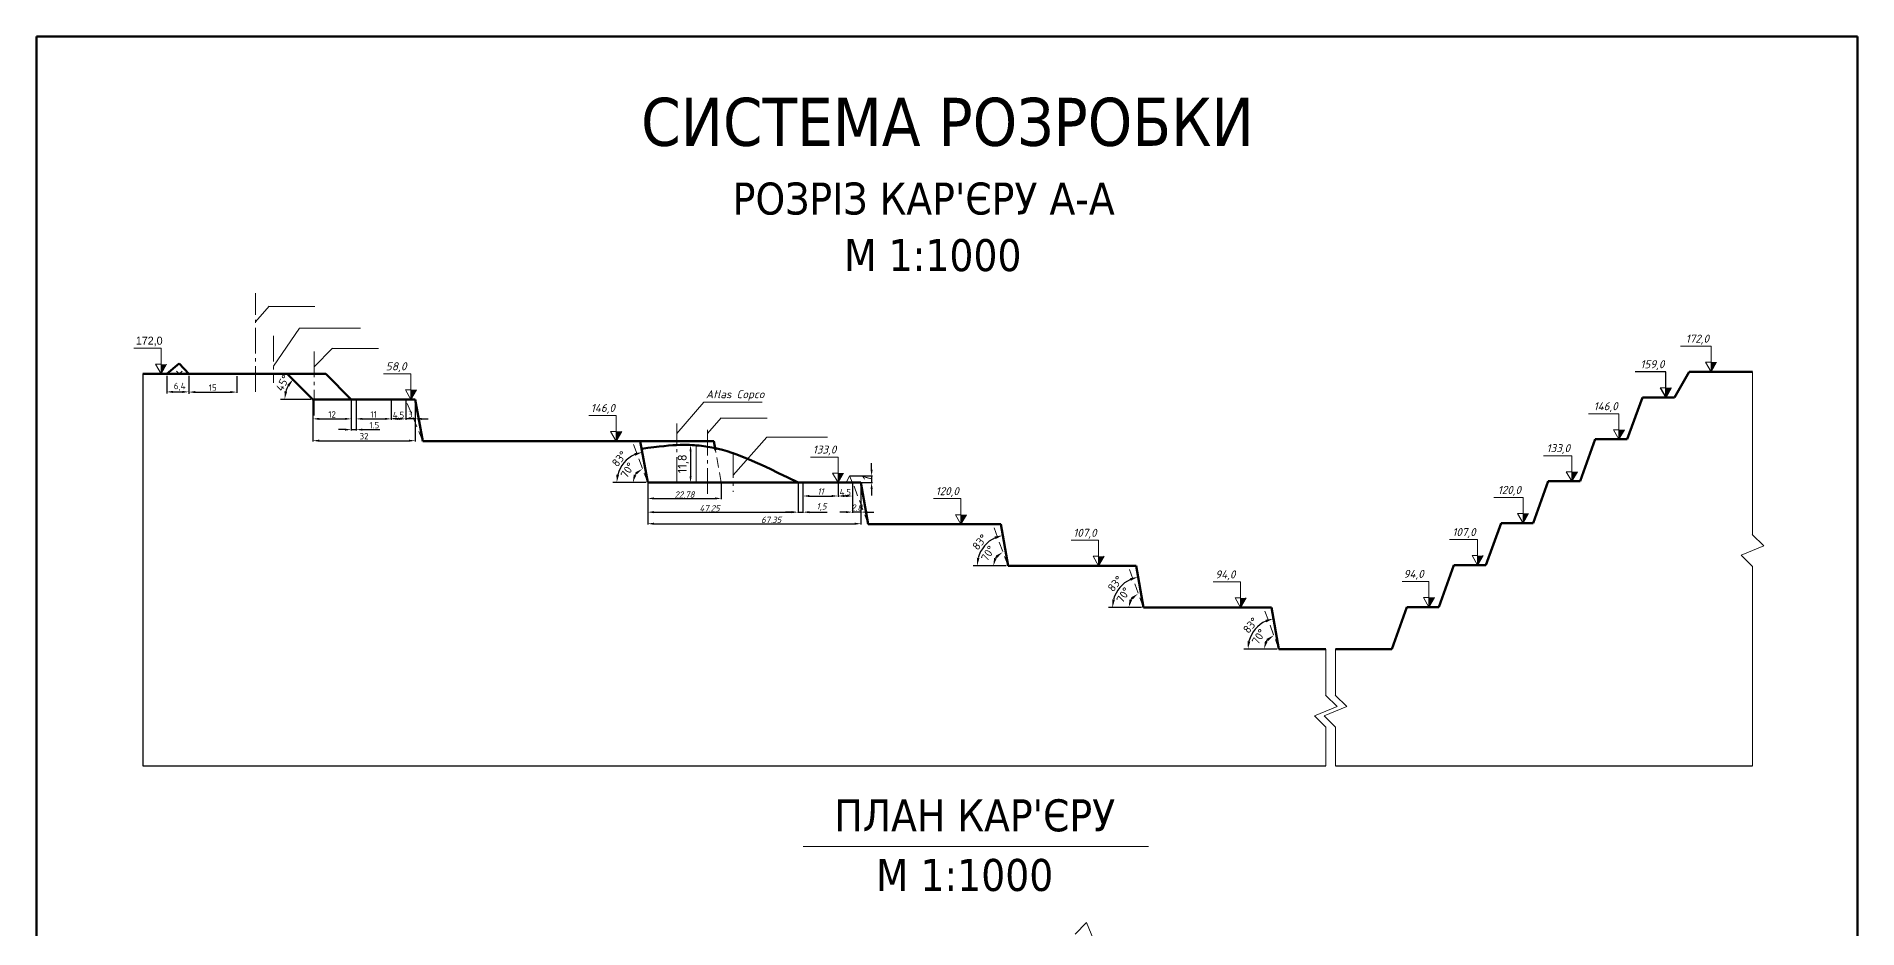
# Model space of a CAD drawing. Header units: millimetres. Extents: x 521 to 1090, y 142 to 973.
# Drawn here: x 521 to 1090, y 694 to 973 of the extents above; entities that cross this region are included whole.
import ezdxf
from ezdxf.enums import TextEntityAlignment as Align

# ---------------------------------------------------------------- set-up
doc = ezdxf.new("R2010")
doc.units = ezdxf.units.MM
doc.linetypes.add('gost6', pattern=[12, 8, -1.5, 1, -1.5])
doc.linetypes.add('HIDDEN2', pattern=[4.7625, 3.175, -1.5875])
doc.styles.add('GOST', font='isocpeui.ttf', dxfattribs={"height": 2.5})
doc.styles.add('стиль2', font='isocteur.ttf')
doc.dimstyles.new('ISO-25', dxfattribs={"dimtxt": 2.5, "dimasz": 2.5, "dimexe": 1.25, "dimexo": 0.625, "dimtad": 1, "dimtxsty": 'Standard', "dimcen": 2.5, "dimadec": 0, "dimazin": 0, "dimtfac": 1, "dimtmove": 0, "dimatfit": 3, "dimfxl": 1, "dimarcsym": 0})

# ---------------------------------------------------------------- blocks, each defined once
blk = doc.blocks.new('*D1')
at = {"color": 0, "lineweight": -2, "transparency": 16777216}
blk.add_line((908.8, 781.52), (903.54, 781.52), dxfattribs=at)
blk.add_arc((909.43, 781.52), 4.64, 141.5484, 148.7561, dxfattribs=at)
at = {"color": 0, "lineweight": 20, "transparency": 16777216}
for points in [[(905.55, 784.74), (906.04, 784.07), (907.82, 785.87)], [(905.86, 783.82), (905.06, 784.04), (904.79, 781.52)]]:
    blk.add_solid(points, dxfattribs=at)
at = {"layer": 'Defpoints', "color": 0, "lineweight": 20, "transparency": 16777216}
for p in [(904.62, 794.52), (906.23, 784.89), (909.43, 781.52), (909.43, 781.52), (924.12, 781.52)]:
    blk.add_point(p, dxfattribs=at)
at = {"color": 0, "lineweight": 20, "transparency": 16777216, "insert": (903.14, 785.41), "char_height": 2.5, "attachment_point": 5, "rotation": 58.2328}
blk.add_mtext('{\\fISOCPEUR|b0|i0|c0|p34;70°}', dxfattribs=at)
blk = doc.blocks.new('*D2')
at = {"color": 0, "lineweight": -2, "transparency": 16777216}
blk.add_line((866.5, 794.52), (861.23, 794.52), dxfattribs=at)
blk.add_arc((867.12, 794.52), 4.64, 141.5484, 148.7561, dxfattribs=at)
at = {"color": 0, "lineweight": 20, "transparency": 16777216}
for points in [[(863.55, 796.82), (862.75, 797.04), (862.48, 794.52)], [(863.24, 797.74), (863.73, 797.07), (865.51, 798.87)]]:
    blk.add_solid(points, dxfattribs=at)
at = {"layer": 'Defpoints', "color": 0, "lineweight": 20, "transparency": 16777216}
for p in [(862.31, 807.52), (863.92, 797.89), (867.12, 794.52), (867.12, 794.52), (881.81, 794.52)]:
    blk.add_point(p, dxfattribs=at)
at = {"color": 0, "lineweight": 20, "transparency": 16777216, "insert": (860.84, 798.41), "char_height": 2.5, "attachment_point": 5, "rotation": 58.2328}
blk.add_mtext('{\\fISOCPEUR|b0|i0|c0|p34;70°}', dxfattribs=at)
blk = doc.blocks.new('*D3')
at = {"color": 0, "lineweight": -2, "transparency": 16777216}
blk.add_line((824.19, 807.52), (818.92, 807.52), dxfattribs=at)
blk.add_arc((824.82, 807.52), 4.64, 141.5484, 148.7561, dxfattribs=at)
at = {"color": 0, "lineweight": 20, "transparency": 16777216}
for points in [[(821.25, 809.82), (820.45, 810.04), (820.17, 807.52)], [(820.94, 810.74), (821.43, 810.07), (823.21, 811.87)]]:
    blk.add_solid(points, dxfattribs=at)
at = {"layer": 'Defpoints', "color": 0, "lineweight": 20, "transparency": 16777216}
for p in [(820.01, 820.52), (821.62, 810.89), (824.82, 807.52), (824.82, 807.52), (839.51, 807.52)]:
    blk.add_point(p, dxfattribs=at)
at = {"color": 0, "lineweight": 20, "transparency": 16777216, "insert": (818.53, 811.41), "char_height": 2.5, "attachment_point": 5, "rotation": 58.2328}
blk.add_mtext('{\\fISOCPEUR|b0|i0|c0|p34;70°}', dxfattribs=at)
blk = doc.blocks.new('*D4')
at = {"color": 0, "lineweight": -2, "transparency": 16777216}
blk.add_line((711.58, 833.52), (701.27, 833.52), dxfattribs=at)
blk.add_arc((712.21, 833.52), 9.68, 114.8877, 165.1686, dxfattribs=at)
at = {"color": 0, "lineweight": 20, "transparency": 16777216}
for points in [[(708, 842.7), (708.25, 841.91), (710.51, 843.06)], [(703.26, 835.95), (702.43, 836.05), (702.52, 833.52)]]:
    blk.add_solid(points, dxfattribs=at)
at = {"layer": 'Defpoints', "color": 0, "lineweight": 20, "transparency": 16777216}
for p in [(709.9, 846.52), (706.42, 841.28), (712.21, 833.52), (712.21, 833.52), (726.9, 833.52)]:
    blk.add_point(p, dxfattribs=at)
at = {"color": 0, "lineweight": 20, "transparency": 16777216, "insert": (703.35, 840.95), "char_height": 2.5, "attachment_point": 5, "rotation": 50.0281}
blk.add_mtext('{\\fISOCPEUR|b0|i0|c0|p34;83°}', dxfattribs=at)
blk = doc.blocks.new('*D5')
at = {"color": 0, "lineweight": -2, "transparency": 16777216}
blk.add_line((711.58, 833.52), (706.31, 833.52), dxfattribs=at)
blk.add_arc((712.21, 833.52), 4.64, 141.5484, 148.7561, dxfattribs=at)
at = {"color": 0, "lineweight": 20, "transparency": 16777216}
for points in [[(708.33, 836.74), (708.81, 836.07), (710.59, 837.87)], [(708.64, 835.82), (707.84, 836.04), (707.56, 833.52)]]:
    blk.add_solid(points, dxfattribs=at)
at = {"layer": 'Defpoints', "color": 0, "lineweight": 20, "transparency": 16777216}
for p in [(707.4, 846.52), (709.01, 836.89), (712.21, 833.52), (712.21, 833.52), (726.9, 833.52)]:
    blk.add_point(p, dxfattribs=at)
at = {"color": 0, "lineweight": 20, "transparency": 16777216, "insert": (705.92, 837.41), "char_height": 2.5, "attachment_point": 5, "rotation": 58.2328}
blk.add_mtext('{\\fISOCPEUR|b0|i0|c0|p34;70°}', dxfattribs=at)
blk = doc.blocks.new('*D6')
at = {"color": 0, "lineweight": -2, "transparency": 16777216}
for p, q in [((712.21, 833.4), (712.21, 828.33)), ((735.21, 833.4), (735.21, 828.33)), ((714.21, 828.58), (733.21, 828.58))]:
    blk.add_line(p, q, dxfattribs=at)
at = {"color": 0, "lineweight": 20, "transparency": 16777216}
for points in [[(714.21, 828.92), (714.21, 828.25), (712.21, 828.58)], [(733.21, 828.92), (733.21, 828.25), (735.21, 828.58)]]:
    blk.add_solid(points, dxfattribs=at)
at = {"layer": 'Defpoints', "color": 0, "lineweight": 20, "transparency": 16777216}
for p in [(712.21, 833.52), (735.21, 833.52), (735.21, 828.58)]:
    blk.add_point(p, dxfattribs=at)
at = {"color": 0, "lineweight": 20, "transparency": 16777216, "insert": (723.71, 829.8), "char_height": 2, "attachment_point": 5}
blk.add_mtext('{\\fISOCPEUR|b0|i1|c0|p34;22.78}', dxfattribs=at)
blk = doc.blocks.new('*D7')
at = {"color": 0, "lineweight": -2, "transparency": 16777216}
for p, q in [((712.21, 833.27), (712.21, 824.05)), ((759.21, 833.4), (759.21, 824.05)), ((714.21, 824.3), (757.21, 824.3))]:
    blk.add_line(p, q, dxfattribs=at)
at = {"color": 0, "lineweight": 20, "transparency": 16777216}
for points in [[(714.21, 824.64), (714.21, 823.97), (712.21, 824.3)], [(757.21, 824.64), (757.21, 823.97), (759.21, 824.3)]]:
    blk.add_solid(points, dxfattribs=at)
at = {"layer": 'Defpoints', "color": 0, "lineweight": 20, "transparency": 16777216}
for p in [(712.21, 833.4), (759.21, 833.52), (759.21, 824.3)]:
    blk.add_point(p, dxfattribs=at)
at = {"color": 0, "lineweight": 20, "transparency": 16777216, "insert": (731.53, 825.52), "char_height": 2, "attachment_point": 5}
blk.add_mtext('{\\fISOCPEUR|b0|i1|c0|p34;47.25}', dxfattribs=at)
blk = doc.blocks.new('*D8')
at = {"color": 0, "lineweight": -2, "transparency": 16777216}
for p, q in [((771.69, 833.4), (771.69, 829.1)), ((776.2, 833.38), (776.2, 829.1)), ((774.2, 829.35), (773.69, 829.35))]:
    blk.add_line(p, q, dxfattribs=at)
at = {"color": 0, "lineweight": 20, "transparency": 16777216}
for points in [[(773.69, 829.68), (773.69, 829.02), (771.69, 829.35)], [(774.2, 829.68), (774.2, 829.02), (776.2, 829.35)]]:
    blk.add_solid(points, dxfattribs=at)
at = {"layer": 'Defpoints', "color": 0, "lineweight": 20, "transparency": 16777216}
for p in [(771.69, 833.52), (776.2, 833.51), (771.69, 829.35)]:
    blk.add_point(p, dxfattribs=at)
at = {"color": 0, "lineweight": 20, "transparency": 16777216, "insert": (773.95, 830.55), "char_height": 2, "attachment_point": 5}
blk.add_mtext('{\\fISOCPEUR|b0|i0|c0|p34;4.5}', dxfattribs=at)
blk = doc.blocks.new('*D9')
at = {"color": 0, "lineweight": -2, "transparency": 16777216}
for p, q in [((776.2, 833.38), (776.2, 824.07)), ((778.81, 833.52), (778.81, 824.07)), ((774.2, 824.32), (772.2, 824.32)), ((778.81, 824.32), (776.2, 824.32)), ((780.81, 824.32), (782.81, 824.32))]:
    blk.add_line(p, q, dxfattribs=at)
at = {"color": 0, "lineweight": 20, "transparency": 16777216}
for points in [[(774.2, 824.65), (774.2, 823.99), (776.2, 824.32)], [(780.81, 824.65), (780.81, 823.99), (778.81, 824.32)]]:
    blk.add_solid(points, dxfattribs=at)
at = {"layer": 'Defpoints', "color": 0, "lineweight": 20, "transparency": 16777216}
for p in [(776.2, 833.51), (778.81, 833.65), (776.2, 824.32)]:
    blk.add_point(p, dxfattribs=at)
at = {"color": 0, "lineweight": 20, "transparency": 16777216, "insert": (777.5, 825.72), "char_height": 2, "attachment_point": 5}
blk.add_mtext('{\\fISOCPEUR|b0|i1|c0|p34;2.8}', dxfattribs=at)
blk = doc.blocks.new('*D10')
at = {"color": 0, "lineweight": -2, "transparency": 16777216}
for p, q in [((782.17, 837.61), (782.17, 839.61)), ((775.25, 833.52), (782.42, 833.52)), ((775.39, 835.61), (782.42, 835.61)), ((782.17, 835.61), (782.17, 833.52)), ((782.17, 831.52), (782.17, 829.52))]:
    blk.add_line(p, q, dxfattribs=at)
at = {"color": 0, "lineweight": 20, "transparency": 16777216}
for points in [[(781.84, 837.61), (782.51, 837.61), (782.17, 835.61)], [(781.84, 831.52), (782.51, 831.52), (782.17, 833.52)]]:
    blk.add_solid(points, dxfattribs=at)
at = {"layer": 'Defpoints', "color": 0, "lineweight": 20, "transparency": 16777216}
for p in [(775.12, 833.52), (775.27, 835.61), (782.17, 833.52)]:
    blk.add_point(p, dxfattribs=at)
at = {"color": 0, "lineweight": 20, "transparency": 16777216, "insert": (780.65, 834.57), "char_height": 2.8, "attachment_point": 5, "rotation": 90}
blk.add_mtext('{\\fISOCPEUR|b0|i1|c0|p34;1}', dxfattribs=at)
blk = doc.blocks.new('*D11')
at = {"color": 0, "lineweight": -2, "transparency": 16777216}
for p, q in [((712.21, 833.27), (712.21, 820.44)), ((778.85, 833.15), (778.85, 820.44)), ((714.21, 820.69), (776.85, 820.69))]:
    blk.add_line(p, q, dxfattribs=at)
at = {"color": 0, "lineweight": 20, "transparency": 16777216}
for points in [[(714.21, 821.02), (714.21, 820.36), (712.21, 820.69)], [(776.85, 821.02), (776.85, 820.36), (778.85, 820.69)]]:
    blk.add_solid(points, dxfattribs=at)
at = {"layer": 'Defpoints', "color": 0, "lineweight": 20, "transparency": 16777216}
for p in [(712.21, 833.4), (778.85, 833.28), (778.85, 820.69)]:
    blk.add_point(p, dxfattribs=at)
at = {"color": 0, "lineweight": 20, "transparency": 16777216, "insert": (750.76, 821.9), "char_height": 2, "attachment_point": 5}
blk.add_mtext('{\\fISOCPEUR|b0|i1|c0|p34;67.35}', dxfattribs=at)
blk = doc.blocks.new('*D12')
at = {"color": 0, "lineweight": -2, "transparency": 16777216}
for p, q in [((724.82, 845.32), (725.85, 845.32)), ((725.6, 843.32), (725.6, 835.52)), ((724.82, 833.52), (725.85, 833.52))]:
    blk.add_line(p, q, dxfattribs=at)
at = {"color": 0, "lineweight": 20, "transparency": 16777216}
for points in [[(725.27, 843.32), (725.93, 843.32), (725.6, 845.32)], [(725.27, 835.52), (725.93, 835.52), (725.6, 833.52)]]:
    blk.add_solid(points, dxfattribs=at)
at = {"layer": 'Defpoints', "color": 0, "lineweight": 20, "transparency": 16777216}
for p in [(724.69, 845.32), (724.69, 833.52), (725.6, 833.52)]:
    blk.add_point(p, dxfattribs=at)
at = {"color": 0, "lineweight": 20, "transparency": 16777216, "insert": (723.32, 839.42), "char_height": 2.8, "attachment_point": 5, "rotation": 90}
blk.add_mtext('{\\fISOCPEUR|b0|i0|c0|p34;11,8}', dxfattribs=at)
blk = doc.blocks.new('*D13')
at = {"color": 0, "lineweight": -2, "transparency": 16777216}
for p, q in [((759.21, 833.27), (759.21, 824.05)), ((760.71, 833.27), (760.71, 824.05)), ((757.21, 824.3), (755.21, 824.3)), ((759.21, 824.3), (760.71, 824.3)), ((762.71, 824.3), (768.3, 824.3))]:
    blk.add_line(p, q, dxfattribs=at)
at = {"color": 0, "lineweight": 20, "transparency": 16777216}
for points in [[(757.21, 824.64), (757.21, 823.97), (759.21, 824.3)], [(762.71, 824.64), (762.71, 823.97), (760.71, 824.3)]]:
    blk.add_solid(points, dxfattribs=at)
at = {"layer": 'Defpoints', "color": 0, "lineweight": 20, "transparency": 16777216}
for p in [(759.21, 833.4), (760.71, 833.4), (760.71, 824.3)]:
    blk.add_point(p, dxfattribs=at)
at = {"color": 0, "lineweight": 20, "transparency": 16777216, "insert": (766.5, 825.9), "char_height": 2, "attachment_point": 5}
blk.add_mtext('{\\fISOCPEUR|b0|i1|c0|p34;1,5}', dxfattribs=at)
blk = doc.blocks.new('*D14')
at = {"color": 0, "lineweight": -2, "transparency": 16777216}
for p, q in [((760.71, 833.15), (760.71, 829.1)), ((771.69, 833.4), (771.69, 829.1)), ((762.71, 829.35), (769.69, 829.35))]:
    blk.add_line(p, q, dxfattribs=at)
at = {"color": 0, "lineweight": 20, "transparency": 16777216}
for points in [[(762.71, 829.68), (762.71, 829.02), (760.71, 829.35)], [(769.69, 829.68), (769.69, 829.02), (771.69, 829.35)]]:
    blk.add_solid(points, dxfattribs=at)
at = {"layer": 'Defpoints', "color": 0, "lineweight": 20, "transparency": 16777216}
for p in [(760.71, 833.27), (771.69, 833.52), (771.69, 829.35)]:
    blk.add_point(p, dxfattribs=at)
at = {"color": 0, "lineweight": 20, "transparency": 16777216, "insert": (766.2, 830.75), "char_height": 2, "attachment_point": 5}
blk.add_mtext('{\\fISOCPEUR|b0|i1|c0|p34;11}', dxfattribs=at)
blk = doc.blocks.new('*D15')
at = {"color": 0, "lineweight": -2, "transparency": 16777216}
for p, q in [((607.59, 859.4), (607.59, 853.19)), ((619.59, 859.4), (619.59, 853.19)), ((609.59, 853.44), (617.59, 853.44))]:
    blk.add_line(p, q, dxfattribs=at)
at = {"color": 0, "lineweight": 20, "transparency": 16777216}
for points in [[(609.59, 853.77), (609.59, 853.11), (607.59, 853.44)], [(617.59, 853.77), (617.59, 853.11), (619.59, 853.44)]]:
    blk.add_solid(points, dxfattribs=at)
at = {"layer": 'Defpoints', "color": 0, "lineweight": 20, "transparency": 16777216}
for p in [(607.59, 859.52), (619.59, 859.52), (619.59, 853.44)]:
    blk.add_point(p, dxfattribs=at)
at = {"color": 0, "lineweight": 20, "transparency": 16777216, "insert": (613.59, 854.84), "char_height": 2, "attachment_point": 5}
blk.add_mtext('{\\fISOCPEUR|b0|i0|c0|p34;12}', dxfattribs=at)
blk = doc.blocks.new('*D16')
at = {"color": 0, "lineweight": -2, "transparency": 16777216}
for p, q in [((619.59, 859.4), (619.59, 849.83)), ((621.09, 859.4), (621.09, 849.83)), ((617.59, 850.08), (615.59, 850.08)), ((619.59, 850.08), (621.09, 850.08)), ((623.09, 850.08), (628.49, 850.08))]:
    blk.add_line(p, q, dxfattribs=at)
at = {"color": 0, "lineweight": 20, "transparency": 16777216}
for points in [[(617.59, 850.41), (617.59, 849.75), (619.59, 850.08)], [(623.09, 850.41), (623.09, 849.75), (621.09, 850.08)]]:
    blk.add_solid(points, dxfattribs=at)
at = {"layer": 'Defpoints', "color": 0, "lineweight": 20, "transparency": 16777216}
for p in [(619.59, 859.52), (621.09, 859.52), (621.09, 850.08)]:
    blk.add_point(p, dxfattribs=at)
at = {"color": 0, "lineweight": 20, "transparency": 16777216, "insert": (626.79, 851.48), "char_height": 2, "attachment_point": 5}
blk.add_mtext('{\\fISOCPEUR|b0|i0|c0|p34;1.5}', dxfattribs=at)
blk = doc.blocks.new('*D17')
at = {"color": 0, "lineweight": -2, "transparency": 16777216}
for p, q in [((621.09, 859.4), (621.09, 853.19)), ((632.09, 859.4), (632.09, 853.19)), ((623.09, 853.44), (630.09, 853.44))]:
    blk.add_line(p, q, dxfattribs=at)
at = {"color": 0, "lineweight": 20, "transparency": 16777216}
for points in [[(623.09, 853.77), (623.09, 853.11), (621.09, 853.44)], [(630.09, 853.77), (630.09, 853.11), (632.09, 853.44)]]:
    blk.add_solid(points, dxfattribs=at)
at = {"layer": 'Defpoints', "color": 0, "lineweight": 20, "transparency": 16777216}
for p in [(621.09, 859.52), (632.09, 859.52), (632.09, 853.44)]:
    blk.add_point(p, dxfattribs=at)
at = {"color": 0, "lineweight": 20, "transparency": 16777216, "insert": (626.59, 854.84), "char_height": 2, "attachment_point": 5}
blk.add_mtext('{\\fISOCPEUR|b0|i0|c0|p34;11}', dxfattribs=at)
blk = doc.blocks.new('*D18')
at = {"color": 0, "lineweight": -2, "transparency": 16777216}
for p, q in [((632.09, 859.4), (632.09, 853.19)), ((636.59, 859.4), (636.59, 853.19)), ((634.09, 853.44), (634.59, 853.44))]:
    blk.add_line(p, q, dxfattribs=at)
at = {"color": 0, "lineweight": 20, "transparency": 16777216}
for points in [[(634.09, 853.77), (634.09, 853.11), (632.09, 853.44)], [(634.59, 853.77), (634.59, 853.11), (636.59, 853.44)]]:
    blk.add_solid(points, dxfattribs=at)
at = {"layer": 'Defpoints', "color": 0, "lineweight": 20, "transparency": 16777216}
for p in [(632.09, 859.52), (636.59, 859.52), (636.59, 853.44)]:
    blk.add_point(p, dxfattribs=at)
at = {"color": 0, "lineweight": 20, "transparency": 16777216, "insert": (634.34, 854.64), "char_height": 2, "attachment_point": 5}
blk.add_mtext('{\\fISOCPEUR|b0|i0|c0|p34;4.5}', dxfattribs=at)
blk = doc.blocks.new('*D19')
at = {"color": 0, "lineweight": -2, "transparency": 16777216}
for p, q in [((636.59, 859.4), (636.59, 853.19)), ((639.59, 859.4), (639.59, 853.19)), ((634.59, 853.44), (632.59, 853.44)), ((639.59, 853.44), (636.59, 853.44)), ((641.59, 853.44), (643.59, 853.44))]:
    blk.add_line(p, q, dxfattribs=at)
at = {"color": 0, "lineweight": 20, "transparency": 16777216}
for points in [[(634.59, 853.77), (634.59, 853.11), (636.59, 853.44)], [(641.59, 853.77), (641.59, 853.11), (639.59, 853.44)]]:
    blk.add_solid(points, dxfattribs=at)
at = {"layer": 'Defpoints', "color": 0, "lineweight": 20, "transparency": 16777216}
for p in [(636.59, 859.52), (639.59, 859.52), (636.59, 853.44)]:
    blk.add_point(p, dxfattribs=at)
at = {"color": 0, "lineweight": 20, "transparency": 16777216, "insert": (638.09, 854.84), "char_height": 2, "attachment_point": 5}
blk.add_mtext('{\\fISOCPEUR|b0|i0|c0|p34;3}', dxfattribs=at)
blk = doc.blocks.new('*D20')
at = {"color": 0, "lineweight": -2, "transparency": 16777216}
for p, q in [((607.59, 859.4), (607.59, 846.38)), ((639.59, 858.77), (639.59, 846.38)), ((609.59, 846.63), (637.59, 846.63))]:
    blk.add_line(p, q, dxfattribs=at)
at = {"color": 0, "lineweight": 20, "transparency": 16777216}
for points in [[(609.59, 846.96), (609.59, 846.3), (607.59, 846.63)], [(637.59, 846.96), (637.59, 846.3), (639.59, 846.63)]]:
    blk.add_solid(points, dxfattribs=at)
at = {"layer": 'Defpoints', "color": 0, "lineweight": 20, "transparency": 16777216}
for p in [(607.59, 859.52), (639.59, 858.9), (639.59, 846.63)]:
    blk.add_point(p, dxfattribs=at)
at = {"color": 0, "lineweight": 20, "transparency": 16777216, "insert": (623.59, 848.03), "char_height": 2, "attachment_point": 5}
blk.add_mtext('{\\fISOCPEUR|b0|i0|c0|p34;32}', dxfattribs=at)
blk = doc.blocks.new('*D22')
at = {"color": 0, "lineweight": -2, "transparency": 16777216}
for p, q in [((561.92, 866.77), (561.92, 861.62)), ((568.82, 866.77), (568.82, 861.62)), ((563.92, 861.87), (566.82, 861.87))]:
    blk.add_line(p, q, dxfattribs=at)
at = {"color": 0, "lineweight": 20, "transparency": 16777216}
for points in [[(563.92, 862.2), (563.92, 861.53), (561.92, 861.87)], [(566.82, 862.2), (566.82, 861.53), (568.82, 861.87)]]:
    blk.add_solid(points, dxfattribs=at)
at = {"layer": 'Defpoints', "color": 0, "lineweight": 20, "transparency": 16777216}
for p in [(561.92, 866.9), (568.82, 866.9), (568.82, 861.87)]:
    blk.add_point(p, dxfattribs=at)
at = {"color": 0, "lineweight": 20, "transparency": 16777216, "insert": (565.98, 863.47), "char_height": 2, "attachment_point": 5}
blk.add_mtext('{\\fISOCPEUR|b0|i0|c0|p34;6,4}', dxfattribs=at)
blk = doc.blocks.new('*D23')
at = {"color": 0, "lineweight": -2, "transparency": 16777216}
for p, q in [((568.82, 866.15), (568.82, 861.56)), ((583.82, 866.77), (583.82, 861.56)), ((570.82, 861.81), (581.82, 861.81))]:
    blk.add_line(p, q, dxfattribs=at)
at = {"color": 0, "lineweight": 20, "transparency": 16777216}
for points in [[(570.82, 862.14), (570.82, 861.48), (568.82, 861.81)], [(581.82, 862.14), (581.82, 861.48), (583.82, 861.81)]]:
    blk.add_solid(points, dxfattribs=at)
at = {"layer": 'Defpoints', "color": 0, "lineweight": 20, "transparency": 16777216}
for p in [(568.82, 866.27), (583.82, 866.9), (583.82, 861.81)]:
    blk.add_point(p, dxfattribs=at)
at = {"color": 0, "lineweight": 20, "transparency": 16777216, "insert": (576.32, 863.21), "char_height": 2, "attachment_point": 5}
blk.add_mtext('{\\fISOCPEUR|b0|i0|c0|p34;15}', dxfattribs=at)
blk = doc.blocks.new('*D24')
at = {"color": 0, "lineweight": -2, "transparency": 16777216}
blk.add_line((824.19, 807.52), (813.88, 807.52), dxfattribs=at)
blk.add_arc((824.82, 807.52), 9.68, 114.8877, 165.1686, dxfattribs=at)
at = {"color": 0, "lineweight": 20, "transparency": 16777216}
for points in [[(820.62, 816.7), (820.87, 815.91), (823.13, 817.06)], [(815.87, 809.95), (815.04, 810.05), (815.13, 807.52)]]:
    blk.add_solid(points, dxfattribs=at)
at = {"layer": 'Defpoints', "color": 0, "lineweight": 20, "transparency": 16777216}
for p in [(822.51, 820.52), (819.03, 815.28), (824.82, 807.52), (824.82, 807.52), (839.51, 807.52)]:
    blk.add_point(p, dxfattribs=at)
at = {"color": 0, "lineweight": 20, "transparency": 16777216, "insert": (815.96, 814.95), "char_height": 2.5, "attachment_point": 5, "rotation": 50.0281}
blk.add_mtext('{\\fISOCPEUR|b0|i0|c0|p34;83°}', dxfattribs=at)
blk = doc.blocks.new('*D25')
at = {"color": 0, "lineweight": -2, "transparency": 16777216}
blk.add_line((866.5, 794.52), (856.19, 794.52), dxfattribs=at)
blk.add_arc((867.12, 794.52), 9.68, 114.8877, 165.1686, dxfattribs=at)
at = {"color": 0, "lineweight": 20, "transparency": 16777216}
for points in [[(862.92, 803.7), (863.17, 802.91), (865.43, 804.06)], [(858.17, 796.95), (857.35, 797.05), (857.44, 794.52)]]:
    blk.add_solid(points, dxfattribs=at)
at = {"layer": 'Defpoints', "color": 0, "lineweight": 20, "transparency": 16777216}
for p in [(864.82, 807.52), (861.33, 802.28), (867.12, 794.52), (867.12, 794.52), (881.81, 794.52)]:
    blk.add_point(p, dxfattribs=at)
at = {"color": 0, "lineweight": 20, "transparency": 16777216, "insert": (858.26, 801.95), "char_height": 2.5, "attachment_point": 5, "rotation": 50.0281}
blk.add_mtext('{\\fISOCPEUR|b0|i0|c0|p34;83°}', dxfattribs=at)
blk = doc.blocks.new('*D26')
at = {"color": 0, "lineweight": -2, "transparency": 16777216}
blk.add_line((908.8, 781.52), (898.49, 781.52), dxfattribs=at)
blk.add_arc((909.43, 781.52), 9.68, 114.8877, 165.1686, dxfattribs=at)
at = {"color": 0, "lineweight": 20, "transparency": 16777216}
for points in [[(905.23, 790.7), (905.48, 789.91), (907.74, 791.06)], [(900.48, 783.95), (899.65, 784.05), (899.74, 781.52)]]:
    blk.add_solid(points, dxfattribs=at)
at = {"layer": 'Defpoints', "color": 0, "lineweight": 20, "transparency": 16777216}
for p in [(907.12, 794.52), (903.64, 789.28), (909.43, 781.52), (909.43, 781.52), (924.12, 781.52)]:
    blk.add_point(p, dxfattribs=at)
at = {"color": 0, "lineweight": 20, "transparency": 16777216, "insert": (900.57, 788.95), "char_height": 2.5, "attachment_point": 5, "rotation": 50.0281}
blk.add_mtext('{\\fISOCPEUR|b0|i0|c0|p34;83°}', dxfattribs=at)
blk = doc.blocks.new('*D27')
at = {"color": 0, "lineweight": -2, "transparency": 16777216}
blk.add_line((606.97, 859.52), (597.53, 859.52), dxfattribs=at)
blk.add_arc((607.59, 859.52), 8.81, 151.3057, 163.6943, dxfattribs=at)
at = {"color": 0, "lineweight": 20, "transparency": 16777216}
for points in [[(599.53, 864), (600.2, 863.5), (601.36, 865.75)], [(599.55, 861.94), (598.72, 862.05), (598.78, 859.52)]]:
    blk.add_solid(points, dxfattribs=at)
at = {"layer": 'Defpoints', "color": 0, "lineweight": 20, "transparency": 16777216}
for p in [(599.59, 867.52), (599.08, 861.8), (607.59, 859.52), (607.59, 859.52), (639.59, 859.52)]:
    blk.add_point(p, dxfattribs=at)
at = {"color": 0, "lineweight": 20, "transparency": 16777216, "insert": (598.17, 864.69), "char_height": 2.5, "attachment_point": 5, "rotation": 61.2679}
blk.add_mtext('{\\fISOCPEUR|b0|i0|c0|p34;45°}', dxfattribs=at)

msp = doc.modelspace()

# ---------------------------------------------------------------- hatches: boundary and pattern name
at = {"lineweight": 20}
for points in [[(1046.148, 871.159), (1044.426, 871.159), (1044.426, 868.159)], [(561.902, 870.52), (560.179, 870.52), (560.179, 867.52)], [(639.973, 862.52), (638.25, 862.52), (638.25, 859.52)], [(1031.996, 863.159), (1030.273, 863.159), (1030.273, 860.159)], [(704.076, 849.52), (702.354, 849.52), (702.354, 846.52)], [(1017.388, 850.052), (1015.665, 850.052), (1015.665, 847.052)], [(773.416, 836.52), (771.694, 836.52), (771.694, 833.52)], [(1002.67, 836.946), (1000.947, 836.946), (1000.947, 833.946)], [(811.806, 823.52), (810.083, 823.52), (810.083, 820.52)], [(987.439, 823.895), (985.716, 823.895), (985.716, 820.895)], [(854.793, 810.52), (853.07, 810.52), (853.07, 807.52)], [(973.233, 810.733), (971.51, 810.733), (971.51, 807.733)], [(899.155, 797.52), (897.432, 797.52), (897.432, 794.52)], [(958.002, 797.682), (956.28, 797.682), (956.28, 794.682)]]:
    msp.add_hatch(color=0, dxfattribs=at).paths.add_polyline_path(points)

# ---------------------------------------------------------------- linework, layer by layer
at = {"color": 0, "lineweight": 60}
msp.add_line((521.221, 972.888), (1090.221, 972.888), dxfattribs=at)
at = {"color": 0, "lineweight": 80}
for p, q in [((521.221, 141.888), (521.221, 972.888)), ((1090.221, 972.888), (1090.221, 141.888))]:
    msp.add_line(p, q, dxfattribs=at)
at = {"color": 0, "linetype": 'gost6', "lineweight": 20}
for p, q in [((589.622, 861.889), (589.622, 892.75)), ((595.345, 879.339), (595.325, 864.689)), ((607.979, 854.466), (607.959, 875.475)), ((721.34, 833.52), (721.34, 851.957)), ((730.89, 830.03), (730.869, 851.039)), ((738.951, 843.007), (738.951, 830.689)), ((738.951, 843.007), (738.951, 830.689))]:
    msp.add_line(p, q, dxfattribs=at)
at = {"color": 0, "lineweight": 20}
for p, q in [((593.902, 888.609), (589.638, 883.744)), ((593.964, 888.555), (608.239, 888.555)), ((603.453, 881.772), (595.325, 869.864)), ((603.453, 881.772), (622.482, 881.772)), ((560.179, 875.52), (551.607, 875.52)), ((560.179, 867.52), (560.179, 875.52)), ((613.741, 875.494), (607.965, 869.704)), ((613.803, 875.439), (628.079, 875.439)), ((1044.426, 876.159), (1034.913, 876.159)), ((1042.703, 871.159), (1044.426, 871.159)), ((1042.703, 871.159), (1044.426, 868.159)), ((1044.426, 868.159), (1044.426, 876.159)), ((1046.148, 871.159), (1044.426, 868.159)), ((558.457, 870.52), (560.179, 870.52)), ((558.457, 870.52), (560.179, 867.52)), ((561.902, 870.52), (560.179, 867.52)), ((599.594, 867.52), (611.594, 867.52)), ((638.25, 867.52), (629.678, 867.52)), ((638.25, 859.52), (638.25, 867.52)), ((1057.425, 817.23), (1057.425, 868.159)), ((636.528, 862.52), (638.25, 862.52)), ((636.528, 862.52), (638.25, 859.52)), ((639.973, 862.52), (638.25, 859.52)), ((1028.551, 863.159), (1030.273, 863.159)), ((702.354, 854.52), (693.781, 854.52)), ((702.354, 846.52), (702.354, 854.52)), ((721.34, 848.821), (729.7, 858.711)), ((729.7, 858.711), (747.993, 858.711)), ((735.151, 853.716), (730.887, 848.851)), ((735.213, 853.662), (749.488, 853.662)), ((1015.665, 855.052), (1006.152, 855.052)), ((1015.665, 847.052), (1015.665, 855.052)), ((700.631, 849.52), (702.354, 849.52)), ((700.631, 849.52), (702.354, 846.52)), ((704.076, 849.52), (702.354, 846.52)), ((721.34, 851.957), (721.34, 848.821)), ((1013.942, 850.052), (1015.665, 850.052)), ((1013.942, 850.052), (1015.665, 847.052)), ((1017.388, 850.052), (1015.665, 847.052)), ((727.382, 833.52), (727.362, 844.8)), ((749.388, 847.772), (738.951, 835.864)), ((749.388, 847.772), (768.417, 847.772)), ((771.694, 841.52), (763.122, 841.52)), ((769.971, 836.52), (771.694, 836.52)), ((769.971, 836.52), (771.694, 833.52)), ((771.694, 833.52), (771.694, 841.52)), ((773.416, 836.52), (771.694, 833.52)), ((1000.947, 841.946), (992.142, 841.946)), ((999.224, 836.946), (1000.947, 836.946)), ((999.224, 836.946), (1000.947, 833.946)), ((1000.947, 833.946), (1000.947, 841.946)), ((1002.67, 836.946), (1000.947, 833.946)), ((712.205, 833.52), (759.205, 833.52)), ((775.265, 835.611), (774.2, 833.507)), ((775.265, 835.611), (776.2, 833.507)), ((810.083, 828.52), (801.511, 828.52)), ((810.083, 820.52), (810.083, 828.52)), ((985.716, 828.895), (976.586, 828.895)), ((985.716, 820.895), (985.716, 828.895)), ((808.36, 823.52), (810.083, 823.52)), ((808.36, 823.52), (810.083, 820.52)), ((811.806, 823.52), (810.083, 820.52)), ((983.994, 823.895), (985.716, 823.895)), ((983.994, 823.895), (985.716, 820.895)), ((987.439, 823.895), (985.716, 820.895)), ((853.07, 815.52), (844.498, 815.52)), ((853.07, 807.52), (853.07, 815.52)), ((971.51, 815.733), (962.735, 815.733)), ((971.51, 807.733), (971.51, 815.733)), ((1053.892, 810.915), (1060.94, 813.821)), ((1057.293, 817.358), (1060.94, 813.821)), ((851.347, 810.52), (853.07, 810.52)), ((851.347, 810.52), (853.07, 807.52)), ((854.793, 810.52), (853.07, 807.52)), ((969.787, 810.733), (971.51, 810.733)), ((969.787, 810.733), (971.51, 807.733)), ((973.233, 810.733), (971.51, 807.733)), ((1057.425, 807.358), (1053.892, 810.915)), ((897.432, 802.52), (888.86, 802.52)), ((897.432, 794.52), (897.432, 802.52)), ((956.28, 802.682), (947.901, 802.682)), ((956.28, 794.682), (956.28, 802.682)), ((1057.425, 745.096), (1057.425, 807.358)), ((895.709, 797.52), (897.432, 797.52)), ((895.709, 797.52), (897.432, 794.52)), ((899.155, 797.52), (897.432, 794.52)), ((954.557, 797.682), (956.28, 797.682)), ((954.557, 797.682), (956.28, 794.682)), ((958.002, 797.682), (956.28, 794.682)), ((924.119, 781.52), (924.119, 767.042)), ((927.119, 781.52), (927.119, 767.042)), ((920.585, 760.727), (927.634, 763.633)), ((923.585, 760.727), (930.634, 763.633)), ((923.987, 767.17), (927.634, 763.633)), ((926.987, 767.17), (930.634, 763.633)), ((924.119, 757.17), (920.585, 760.727)), ((927.119, 757.17), (923.585, 760.727)), ((924.119, 757.17), (924.119, 745.096)), ((927.119, 757.17), (927.119, 745.096)), ((760.773, 719.876), (868.706, 719.876)), ((845.737, 692.495), (849.274, 696.142)), ((852.181, 689.094), (849.274, 696.142))]:
    msp.add_line(p, q, dxfattribs=at)
at = {"color": 0, "linetype": 'ByBlock', "lineweight": 80}
for q in [(561.918, 867.52), (568.818, 867.52)]:
    msp.add_line((565.856, 870.72), q, dxfattribs=at)
at = {"color": 0, "linetype": 'ByBlock', "lineweight": 50}
for p, q in [((611.594, 867.52), (554.511, 867.52)), ((607.594, 859.52), (599.594, 867.52)), ((619.594, 859.52), (611.594, 867.52)), ((1032.99, 860.159), (1037.608, 868.159)), ((1037.608, 868.159), (1057.425, 868.159)), ((639.594, 859.52), (607.594, 859.52)), ((641.9, 846.52), (639.594, 859.52)), ((1018.271, 847.052), (1022.99, 860.159)), ((1022.99, 860.159), (1032.99, 860.159)), ((709.9, 846.52), (641.9, 846.52)), ((712.205, 833.52), (709.9, 846.52)), ((1003.553, 833.946), (1008.271, 847.052)), ((1008.271, 847.052), (1018.271, 847.052)), ((778.834, 833.52), (712.205, 833.52)), ((781.111, 820.52), (778.805, 833.52)), ((988.835, 820.84), (993.553, 833.946)), ((993.553, 833.946), (1003.553, 833.946)), ((822.511, 820.52), (781.111, 820.52)), ((824.816, 807.52), (822.511, 820.52)), ((974.116, 807.733), (978.835, 820.84)), ((978.835, 820.84), (988.835, 820.84)), ((864.816, 807.52), (824.816, 807.52)), ((867.122, 794.52), (864.816, 807.52)), ((959.398, 794.627), (964.116, 807.733)), ((964.116, 807.733), (974.116, 807.733)), ((907.122, 794.52), (867.122, 794.52)), ((909.427, 781.52), (907.122, 794.52)), ((944.68, 781.52), (949.398, 794.627)), ((949.398, 794.627), (959.398, 794.627)), ((924.119, 781.52), (909.427, 781.52)), ((944.68, 781.52), (927.119, 781.52))]:
    msp.add_line(p, q, dxfattribs=at)
at = {"color": 0}
for p, q in [((554.511, 867.52), (554.511, 745.096)), ((822.511, 820.52), (785.763, 820.52)), ((864.816, 807.52), (828.069, 807.52)), ((907.122, 794.52), (870.374, 794.52)), ((554.511, 745.096), (924.119, 745.096)), ((927.119, 745.096), (1057.425, 745.096))]:
    msp.add_line(p, q, dxfattribs=at)
at = {"color": 0, "linetype": 'ByBlock', "lineweight": 30}
for p, q in [((561.918, 866.895), (561.918, 861.417)), ((568.818, 866.895), (568.818, 861.417)), ((568.818, 866.895), (568.818, 861.282))]:
    msp.add_line(p, q, dxfattribs=at)
at = {"color": 0, "lineweight": 30}
for p, q in [((565.856, 867.52), (564.986, 868.318)), ((565.856, 867.52), (566.726, 868.318)), ((1030.273, 868.159), (1020.76, 868.159)), ((1030.273, 860.159), (1030.273, 868.159)), ((1028.551, 863.159), (1030.273, 860.159)), ((1031.996, 863.159), (1030.273, 860.159))]:
    msp.add_line(p, q, dxfattribs=at)
at = {"color": 0, "linetype": 'HIDDEN2', "lineweight": 20}
for p, q in [((641.9, 846.52), (636.594, 859.52)), ((712.205, 833.52), (707.395, 846.52)), ((735.205, 833.52), (733.403, 843.67)), ((781.111, 820.52), (776.301, 833.52)), ((824.816, 807.52), (820.006, 820.52)), ((867.122, 794.52), (862.312, 807.52)), ((909.427, 781.52), (904.617, 794.52))]:
    msp.add_line(p, q, dxfattribs=at)
at = {"color": 0, "lineweight": 50}
for p in [(709.9, 846.52), (733.403, 843.67)]:
    msp.add_line(p, (732.9, 846.52), dxfattribs=at)
msp.add_open_spline([(759.205, 833.52), (741.492, 842.403), (733.151, 845.095), (721.168, 845.638), (710.329, 844.103)], degree=3, knots=[41.2860894, 41.2860894, 41.2860894, 41.2860894, 128.1104849, 174.0519789, 174.0519789, 174.0519789, 174.0519789], dxfattribs=at)

# ---------------------------------------------------------------- texts
at = {"color": 0, "lineweight": 20}
msp.add_text('172,0', height=2.5, dxfattribs=at).set_placement((552.28, 876.609))
at = {"color": 0, "lineweight": 20, "style": 'GOST'}
for s, p in [('172,0', (1036.526, 877.248)), ('159,0', (1022.374, 869.248)), ('146,0', (694.454, 855.609)), ('146,0', (1007.765, 856.141)), ('133,0', (763.794, 842.609)), ('133,0', (993.047, 843.035)), ('120,0', (802.183, 829.609)), ('120,0', (977.817, 829.984)), ('107,0', (845.17, 816.609)), ('107,0', (963.61, 816.822)), ('94,0', (889.532, 803.609)), ('94,0', (948.38, 803.771))]:
    msp.add_text(s, height=2.5, dxfattribs=at).set_placement(p)
at = {"color": 0, "lineweight": 9, "style": 'GOST'}
msp.add_text('58,0', height=2.5, dxfattribs=at).set_placement((630.351, 868.609), (636.864, 868.609), align=Align.FIT)
at = {"color": 0, "lineweight": 20}
for s, insert, char_height, width, attachment_point in [('{\\fTahoma|b0|i0|c204|p32;СИСТЕМА РОЗРОБКИ}', (805.848, 953.72), 15, 569, 2), ("{\\fTahoma|b0|i0|c204|p32;РОЗРІЗ КАР\\fTahoma|b0|i0|c0|p32;'\\fTahoma|b0|i0|c204|p32;ЄРУ\\fTahoma|b0|i0|c0|p32; \\fTahoma|b0|i0|c204|p32;А-А\\P              }", (738.767, 927.259), 10, 148.23183, 1), ('{\\fISOCPEUR|b0|i1|c0|p34;Atlas Copco}', (730.397, 862.394), 2.5, 20.75919, 1), ("{\\fTahoma|b0|i0|c204|p32;ПЛАН КАР\\fTahoma|b0|i0|c0|p32;'\\fTahoma|b0|i0|c204|p32;ЄРУ\\P              }", (770.499, 734.617), 10, 140.87349, 1)]:
    msp.add_mtext(s, dxfattribs=dict(at, insert=insert, char_height=char_height, width=width, attachment_point=attachment_point))
at = {"color": 0, "lineweight": 20, "char_height": 10, "attachment_point": 1, "style": 'стиль2'}
for insert, width in [((773.569, 909.59), 664.69218), ((783.5, 716.003), 692.13498)]:
    msp.add_mtext('{\\fTahoma|b0|i0|c204|p34;М 1:1000}', dxfattribs=dict(at, insert=insert, width=width))

# ---------------------------------------------------------------- dimensions: what is measured, and where the dimension line sits
at = {"color": 0, "lineweight": 20}
for base, p1, p2, text, override, picture, middle in [((568.818, 861.867), (561.918, 866.895), (568.818, 866.895), '{\\fISOCPEUR|b0|i0|c0|p34;6,4}', {"dimscale": 0.2, "dimtxt": 10, "dimasz": 10, "dimgap": 2}, '*D22', (565.98, 861.867)), ((639.594, 846.632), (607.594, 859.52), (639.594, 858.895), '{\\fISOCPEUR|b0|i0|c0|p34;<>}', {"dimscale": 0.2, "dimtxt": 10, "dimasz": 10, "dimgap": 2}, '*D20', (623.594, 846.632)), ((759.205, 824.303), (712.205, 833.395), (759.205, 833.52), '{\\fISOCPEUR|b0|i1|c0|p34;47.25}', {"dimscale": 0.2, "dimtxt": 10, "dimasz": 10, "dimgap": 1}, '*D7', (731.525, 824.303)), ((778.848, 820.688), (712.205, 833.395), (778.848, 833.28), '{\\fISOCPEUR|b0|i1|c0|p34;67.35}', {"dimscale": 0.2, "dimtxt": 10, "dimasz": 10, "dimgap": 1}, '*D11', (750.757, 820.688)), ((776.2, 824.319), (778.805, 833.645), (776.2, 833.507), '{\\fISOCPEUR|b0|i1|c0|p34;2.8}', {"dimscale": 0.2, "dimtxt": 10, "dimasz": 10, "dimgap": 2}, '*D9', (777.503, 824.319))]:
    dim = msp.add_linear_dim(base=base, p1=p1, p2=p2, text=text, dimstyle='ISO-25', override=override, dxfattribs=at)
    dim.commit()
    dim.dimension.update_dxf_attribs({"geometry": picture, "text_midpoint": middle, "dimtype": 160})
for base, p1, p2, text, override, picture, middle in [((583.818, 861.811), (568.818, 866.27), (583.818, 866.895), '{\\fISOCPEUR|b0|i0|c0|p34;<>}', {"dimscale": 0.2, "dimtxt": 10, "dimasz": 10, "dimgap": 2}, '*D23', (576.318, 863.211)), ((619.594, 853.439), (607.594, 859.52), (619.594, 859.52), '{\\fISOCPEUR|b0|i0|c0|p34;<>}', {"dimscale": 0.2, "dimtxt": 10, "dimasz": 10, "dimgap": 2}, '*D15', (613.594, 854.839)), ((621.094, 850.079), (619.594, 859.52), (621.094, 859.52), '{\\fISOCPEUR|b0|i0|c0|p34;1.5}', {"dimscale": 0.2, "dimtxt": 10, "dimasz": 10, "dimgap": 2}, '*D16', (626.794, 851.479)), ((632.094, 853.439), (621.094, 859.52), (632.094, 859.52), '{\\fISOCPEUR|b0|i0|c0|p34;<>}', {"dimscale": 0.2, "dimtxt": 10, "dimasz": 10, "dimgap": 2}, '*D17', (626.594, 854.839)), ((636.594, 853.439), (632.094, 859.52), (636.594, 859.52), '{\\fISOCPEUR|b0|i0|c0|p34;4.5}', {"dimscale": 0.2, "dimtxt": 10, "dimasz": 10, "dimgap": 1}, '*D18', (634.344, 854.639)), ((636.594, 853.439), (639.594, 859.52), (636.594, 859.52), '{\\fISOCPEUR|b0|i0|c0|p34;3}', {"dimscale": 0.2, "dimtxt": 10, "dimasz": 10, "dimgap": 2}, '*D19', (638.094, 854.839)), ((735.205, 828.584), (712.205, 833.52), (735.205, 833.52), '{\\fISOCPEUR|b0|i1|c0|p34;22.78}', {"dimscale": 0.2, "dimtxt": 10, "dimasz": 10, "dimgap": 1}, '*D6', (723.705, 829.797)), ((760.705, 824.303), (759.205, 833.395), (760.705, 833.395), '{\\fISOCPEUR|b0|i1|c0|p34;<>}', {"dimscale": 0.2, "dimtxt": 10, "dimasz": 10, "dimgap": 2}, '*D13', (766.503, 825.903)), ((771.694, 829.349), (760.705, 833.27), (771.694, 833.52), '{\\fISOCPEUR|b0|i1|c0|p34;11}', {"dimscale": 0.2, "dimtxt": 10, "dimasz": 10, "dimgap": 2}, '*D14', (766.2, 830.749)), ((771.694, 829.349), (776.2, 833.507), (771.694, 833.52), '{\\fISOCPEUR|b0|i0|c0|p34;4.5}', {"dimscale": 0.2, "dimtxt": 10, "dimasz": 10, "dimgap": 1}, '*D8', (773.947, 830.549))]:
    dim = msp.add_linear_dim(base=base, p1=p1, p2=p2, text=text, dimstyle='ISO-25', override=override, dxfattribs=at)
    dim.commit()
    dim.dimension.update_dxf_attribs({"geometry": picture, "text_midpoint": middle})
for base, line1, line2, override, picture, middle in [((599.081, 861.802), ((639.594, 859.52), (607.594, 859.52)), ((607.594, 859.52), (599.594, 867.52)), {"dimgap": 0.68, "dimtad": 1, "dimjust": 1, "dimtih": 1}, '*D27', (599.865, 863.757)), ((709.008, 836.885), ((712.205, 833.52), (707.395, 846.52)), ((726.897, 833.52), (712.205, 833.52)), {"dimgap": 1.5}, '*D5', (708.259, 835.964)), ((821.619, 810.885), ((824.816, 807.52), (820.006, 820.52)), ((839.508, 807.52), (824.816, 807.52)), {"dimgap": 1.5}, '*D3', (820.87, 809.964)), ((863.924, 797.885), ((867.122, 794.52), (862.312, 807.52)), ((881.813, 794.52), (867.122, 794.52)), {"dimgap": 1.5}, '*D2', (863.175, 796.964)), ((906.23, 784.885), ((909.427, 781.52), (904.617, 794.52)), ((924.119, 781.52), (909.427, 781.52)), {"dimgap": 1.5}, '*D1', (905.481, 783.964))]:
    dim = msp.add_angular_dim_2l(base=base, line1=line1, line2=line2, text='{\\fISOCPEUR|b0|i0|c0|p34;<>}', dimstyle='ISO-25', override=override, dxfattribs=at)
    dim.commit()
    dim.dimension.update_dxf_attribs({"geometry": picture, "text_midpoint": middle, "dimtype": 162})
for base, line1, line2, picture, middle in [((706.417, 841.285), ((726.897, 833.52), (712.205, 833.52)), ((712.205, 833.52), (709.9, 846.52)), '*D4', (703.346, 840.946)), ((819.028, 815.285), ((839.508, 807.52), (824.816, 807.52)), ((824.816, 807.52), (822.511, 820.52)), '*D24', (815.957, 814.946)), ((861.333, 802.285), ((881.813, 794.52), (867.122, 794.52)), ((867.122, 794.52), (864.816, 807.52)), '*D25', (858.263, 801.946)), ((903.639, 789.285), ((924.119, 781.52), (909.427, 781.52)), ((909.427, 781.52), (907.122, 794.52)), '*D26', (900.568, 788.946))]:
    dim = msp.add_angular_dim_2l(base=base, line1=line1, line2=line2, text='{\\fISOCPEUR|b0|i0|c0|p34;83°}', dimstyle='ISO-25', dxfattribs=at)
    dim.commit()
    dim.dimension.update_dxf_attribs({"geometry": picture, "text_midpoint": middle})
dim = msp.add_linear_dim(base=(725.59919, 833.52028), p1=(724.69158, 845.31533), p2=(724.69158, 833.52028), angle=90, text='{\\fISOCPEUR|b0|i0|c0|p34;<>}', dimstyle='ISO-25', override={"dimscale": 0.2, "dimtxt": 14, "dimasz": 10, "dimgap": 3}, dxfattribs=at)
dim.commit()
dim.dimension.update_dxf_attribs({"geometry": '*D12', "text_midpoint": (723.31919, 839.41781)})
dim = msp.add_linear_dim(base=(782.172, 833.52), p1=(775.265, 835.611), p2=(775.12, 833.52), angle=90, text='{\\fISOCPEUR|b0|i1|c0|p34;1}', dimstyle='ISO-25', override={"dimscale": 0.2, "dimtxt": 14, "dimasz": 10}, dxfattribs=at)
dim.commit()
dim.dimension.update_dxf_attribs({"geometry": '*D10', "text_midpoint": (782.172, 834.566), "dimtype": 160})

doc.saveas('drawing.dxf')
